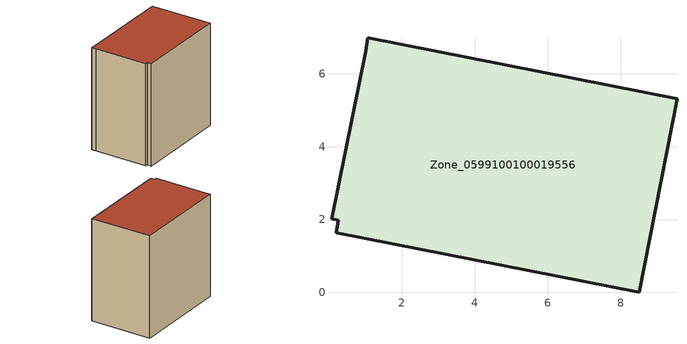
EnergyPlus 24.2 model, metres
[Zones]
Zone_0599100100019556
 floor ground (C_G): 0.07,2.03 1,6.62 1.07,6.99 9.55,5.32 8.51,0 0.2,1.64 0.26,1.98 z0
 wall outside (C_F): 9.55,5.32 1.07,6.99 1,6.62 0.07,2.03 0.26,1.98 0.2,1.64 8.51,0 9.55,5.32 z0:8.98
 roof outside (C_R): 0.26,1.98 0.2,1.64 8.51,0 9.55,5.32 1.07,6.99 1,6.62 0.07,2.03 z8.98
[BUILDING]
Pand.0599100100019556: North Axis=0; Terrain=City; Loads Convergence Tolerance Value=0.04; Temperature Convergence Tolerance Value=0.4; Solar Distribution=FullExterior; Maximum Number of Warmup Days=25; Minimum Number of Warmup Days=1
[Site:Location]
Rotterdam.The.Hague.AP_ZH_NLD Design_Conditions: Latitude=51.96; Longitude=4.45; Time Zone=1; Elevation=-4.5
[SITE:GROUNDTEMPERATURE:BUILDINGSURFACE]
18, 18, 18, 18, 18, 18, 18, 18, 18, 18, 18, 18
[MATERIAL] Thermal Absorptance=0.9; Solar Absorptance=0.7; Visible Absorptance=0.7
Name | Roughness | Thickness | Conductivity | Density | Specific Heat
G.TI.2015-2018 | MediumSmooth | 0.15 | 0.0428571 | 540 | 1210
F.TI.2015-2018 | Rough | 0.3 | 0.0666667 | 1920 | 840
R.TI.2015-2018 | MediumRough | 0.2 | 0.0333333 | 1500 | 1000
[CONSTRUCTION]
C_G: G.TI.2015-2018
C_F: F.TI.2015-2018
C_R: R.TI.2015-2018
[ZONE]
Zone_0599100100019556: Type=1; Multiplier=1; Ceiling Height=Autocalculate; Volume=Autocalculate; Floor Area=autocalculate; Part of Total Floor Area=Yes
[ZONEINFILTRATION:DESIGNFLOWRATE]
Infil_Zone_0599100100019556: Zone or ZoneList or Space or SpaceList=Zone_0599100100019556; Schedule=AlwaysOn; Design Flow Rate Calculation Method=Flow/Area; Flow Rate per Floor Area=0.0015; Constant Term Coefficient=1; Temperature Term Coefficient=0; Velocity Term Coefficient=0; Velocity Squared Term Coefficient=0
[HVACTEMPLATE:ZONE:IDEALLOADSAIRSYSTEM]
Zone_0599100100019556: Maximum Heating Supply Air Temperature=50; Minimum Cooling Supply Air Temperature=13; Maximum Heating Supply Air Humidity Ratio=0.0156; Minimum Cooling Supply Air Humidity Ratio=0.0077; Heating Limit=NoLimit; Cooling Limit=NoLimit; Dehumidification Control Type=ConstantSensibleHeatRatio; Cooling Sensible Heat Ratio=0.7; Dehumidification Setpoint=60; Humidification Control Type=None; Humidification Setpoint=30; Outdoor Air Method=None; Outdoor Air Flow Rate per Person=0.00944; Outdoor Air Flow Rate per Zone Floor Area=0; Outdoor Air Flow Rate per Zone=0; Demand Controlled Ventilation Type=None; Outdoor Air Economizer Type=NoEconomizer; Heat Recovery Type=None; Sensible Heat Recovery Effectiveness=0.7; Latent Heat Recovery Effectiveness=0.65
[ZONECONTROL:THERMOSTAT]
ThermostatControl_Zone_0599100100019556: Zone or ZoneList=Zone_0599100100019556; Control Type Schedule=DualSetpointControlType; Control 1=Thermostat_Zone_0599100100019556; Temperature Difference Between Cutout And Setpoint=0
[THERMOSTATSETPOINT:DUALSETPOINT]
Thermostat_Zone_0599100100019556: Heating Setpoint Temperature Schedule=HeatingSetpoint_Zone_0599100100019556; Cooling Setpoint Temperature Schedule=CoolingSetpoint_Zone_0599100100019556
[SCHEDULE:COMPACT]
HeatingSetpoint_Zone_0599100100019556: Through: 12/31, For: AllDays, Until: 24:00, 21
CoolingSetpoint_Zone_0599100100019556: Through: 12/31, For: AllDays, Until: 24:00, 24
DualSetpointControlType: Through: 12/31, For: AllDays, Until: 24:00, 4
AlwaysOn: Through: 12/31, For: AllDays, Until: 24:00, 1
